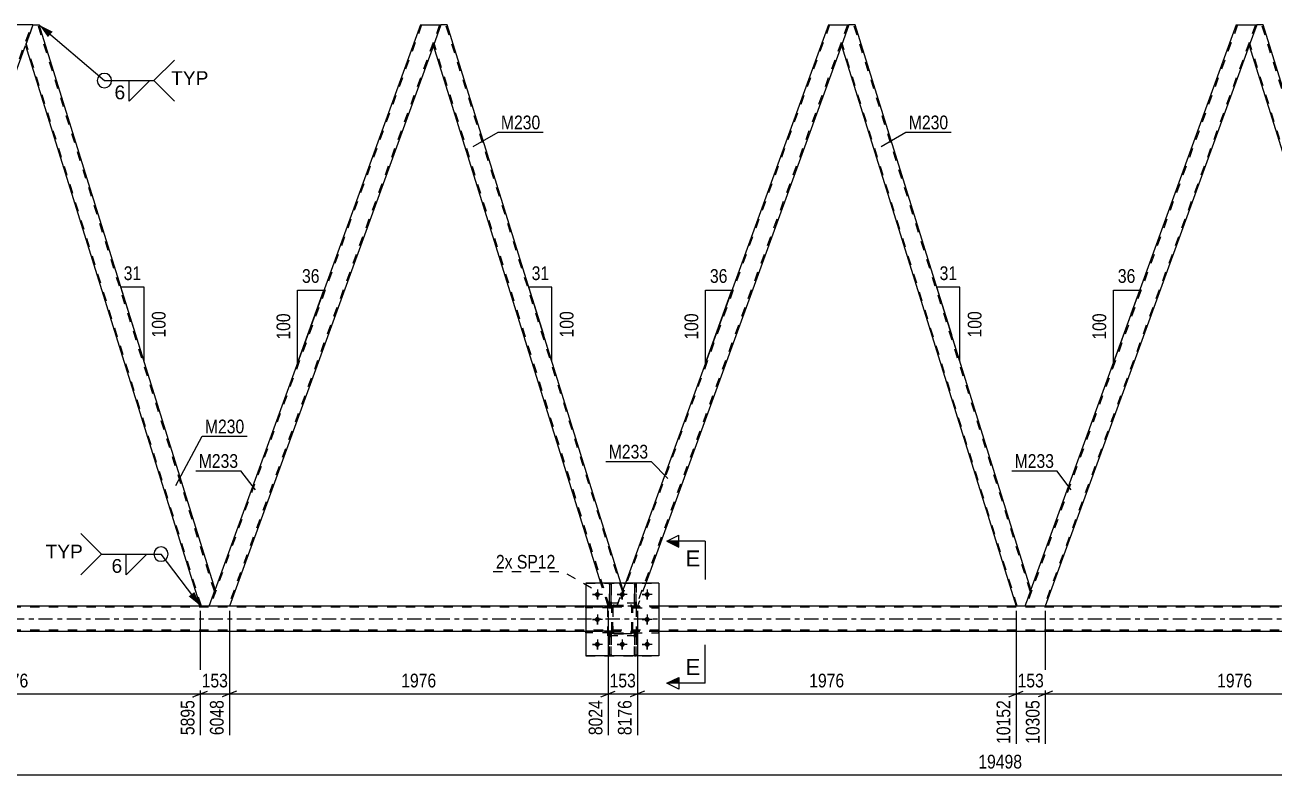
# Model space of a CAD drawing. Header units: millimetres. Extents: x 0 to 841, y 0 to 594.
# Drawn here: x 213.4 to 474.1, y 281.4 to 437.8 of the extents above; entities that cross this region are included whole.
import ezdxf

# ---------------------------------------------------------------- set-up
doc = ezdxf.new("R2010")
doc.units = ezdxf.units.MM
doc.linetypes.add('DXK_LINE_DOT2', pattern=[3.9198, 1.9599, -1.9599])
doc.linetypes.add('DXK_LINE_DOT3', pattern=[5.9187, 2.979, -0.9799, 0.9799, -0.9799])
doc.styles.add('Arial', font='ARIAL.TTF', dxfattribs={"height": 0.2})
doc.styles.add('Arial Narrow', font='ARIALN.TTF', dxfattribs={"height": 0.2})

# ---------------------------------------------------------------- blocks, each defined once
blk = doc.blocks.new('Part-247343161-27411 - 2635')
at = {"color": 7, "linetype": 'DXK_LINE_DOT2'}
for p, q in [((335.87, 311.37), (330.47, 311.37)), ((330.47, 311.37), (330.47, 311.05)), ((335.87, 311.05), (330.47, 311.05)), ((335.27, 311.05), (335.27, 311.37)), ((335.87, 311.37), (335.87, 311.05)), ((335.87, 311.05), (335.87, 311.37))]:
    blk.add_line(p, q, dxfattribs=at)
blk = doc.blocks.new('Part-247343161-27355 - 2635')
at = {"color": 7, "linetype": 'DXK_LINE_DOT2'}
for p, q in [((166.95, 316.59), (211.07, 437.81)), ((170.69, 316.59), (214.81, 437.81)), ((215.07, 437.81), (213.52, 433.56)), ((166.69, 316.59), (168.45, 321.41)), ((170.95, 316.59), (172.7, 321.41)), ((170.95, 316.59), (166.69, 316.59))]:
    blk.add_line(p, q, dxfattribs=at)
at = {"color": 2, "linetype": 'Continuous'}
for p, q in [((210.81, 437.81), (168.45, 321.41)), ((215.07, 437.81), (210.81, 437.81)), ((172.7, 321.41), (213.52, 433.56))]:
    blk.add_line(p, q, dxfattribs=at)
blk = doc.blocks.new('Part-247343161-27356 - 2635')
at = {"color": 7, "linetype": 'DXK_LINE_DOT2'}
for p, q in [((296.2, 437.81), (252.08, 316.59)), ((299.95, 437.81), (255.83, 316.59)), ((300.2, 437.81), (298.66, 433.56)), ((253.09, 320.06), (251.83, 316.59)), ((256.08, 316.59), (251.83, 316.59))]:
    blk.add_line(p, q, dxfattribs=at)
at = {"color": 2, "linetype": 'Continuous'}
for p, q in [((295.95, 437.81), (253.09, 320.06)), ((295.95, 437.81), (300.2, 437.81)), ((298.66, 433.56), (256.08, 316.59))]:
    blk.add_line(p, q, dxfattribs=at)
blk = doc.blocks.new('Part-247343161-27357 - 2635')
at = {"color": 7, "linetype": 'DXK_LINE_DOT2'}
for p, q in [((381.34, 437.81), (337.22, 316.59)), ((385.08, 437.81), (340.96, 316.59)), ((385.34, 437.81), (383.79, 433.56)), ((338.72, 321.41), (336.96, 316.59)), ((342.97, 321.41), (341.22, 316.59)), ((341.22, 316.59), (336.96, 316.59))]:
    blk.add_line(p, q, dxfattribs=at)
at = {"color": 2, "linetype": 'Continuous'}
for p, q in [((381.08, 437.81), (338.72, 321.41)), ((381.08, 437.81), (385.34, 437.81)), ((383.79, 433.56), (342.97, 321.41))]:
    blk.add_line(p, q, dxfattribs=at)
blk = doc.blocks.new('Part-247343161-27358 - 2635')
at = {"color": 7, "linetype": 'DXK_LINE_DOT2'}
for p, q in [((466.47, 437.81), (422.35, 316.59)), ((470.22, 437.81), (426.1, 316.59)), ((470.47, 437.81), (468.92, 433.56)), ((423.36, 320.06), (422.09, 316.59)), ((426.35, 316.59), (422.09, 316.59))]:
    blk.add_line(p, q, dxfattribs=at)
at = {"color": 2, "linetype": 'Continuous'}
for p, q in [((466.21, 437.81), (423.36, 320.06)), ((466.21, 437.81), (470.47, 437.81)), ((468.92, 433.56), (426.35, 316.59))]:
    blk.add_line(p, q, dxfattribs=at)
blk = doc.blocks.new('Part-247343161-27408 - 2635')
at = {"color": 7, "linetype": 'DXK_LINE_DOT2'}
for p, q in [((340.94, 311.05), (340.62, 311.05)), ((340.62, 310.45), (340.62, 311.05)), ((340.62, 306.21), (340.62, 311.05)), ((340.94, 310.45), (340.62, 310.45)), ((340.62, 306.21), (340.62, 310.45)), ((340.94, 311.05), (340.94, 311.05)), ((340.94, 311.05), (340.94, 310.45)), ((340.94, 306.21), (340.94, 311.05)), ((340.94, 310.45), (340.94, 306.21)), ((340.94, 306.21), (340.62, 306.21))]:
    blk.add_line(p, q, dxfattribs=at)
blk = doc.blocks.new('Part-247343161-27472 - 2635')
at = {"color": 7, "linetype": 'DXK_LINE_DOT2'}
for p, q in [((733.87, 316.35), (62.33, 316.35)), ((345.67, 316.59), (330.47, 316.59)), ((733.87, 311.55), (62.33, 311.55)), ((345.67, 311.31), (330.47, 311.31))]:
    blk.add_line(p, q, dxfattribs=at)
at = {"color": 2, "linetype": 'Continuous'}
for p, q in [((330.47, 316.59), (175.4, 316.59)), ((585.88, 316.59), (345.67, 316.59)), ((330.47, 311.31), (175.4, 311.31)), ((585.88, 311.31), (345.67, 311.31))]:
    blk.add_line(p, q, dxfattribs=at)
at = {"color": 7, "linetype": 'DXK_LINE_DOT3'}
blk.add_line((62.33, 313.95), (733.87, 313.95), dxfattribs=at)
blk = doc.blocks.new('Part-247343161-27363 - 2635')
at = {"color": 2, "linetype": 'Continuous'}
for p, q in [((215.07, 437.81), (213.52, 433.56)), ((215.07, 437.81), (216.39, 437.81)), ((253.09, 320.06), (216.39, 437.81)), ((213.52, 433.56), (249.98, 316.59)), ((251.83, 316.59), (253.09, 320.06))]:
    blk.add_line(p, q, dxfattribs=at)
at = {"color": 7, "linetype": 'DXK_LINE_DOT2'}
for p, q in [((252.95, 319.68), (216.14, 437.81)), ((250.23, 316.59), (213.66, 433.93)), ((251.83, 316.59), (249.98, 316.59))]:
    blk.add_line(p, q, dxfattribs=at)
blk = doc.blocks.new('Part-247343161-27364 - 2635')
at = {"color": 2, "linetype": 'Continuous'}
for p, q in [((300.2, 437.81), (298.66, 433.56)), ((301.52, 437.81), (300.2, 437.81)), ((337.8, 321.41), (301.52, 437.81)), ((333.61, 321.41), (298.66, 433.56))]:
    blk.add_line(p, q, dxfattribs=at)
at = {"color": 7, "linetype": 'DXK_LINE_DOT2'}
for p, q in [((338.09, 319.68), (301.27, 437.81)), ((335.37, 316.59), (298.79, 433.93)), ((335.12, 316.59), (333.61, 321.41)), ((338.22, 320.06), (337.8, 321.41)), ((336.96, 316.59), (338.22, 320.06)), ((335.12, 316.59), (336.96, 316.59))]:
    blk.add_line(p, q, dxfattribs=at)
blk = doc.blocks.new('Part-247343161-27365 - 2635')
at = {"color": 2, "linetype": 'Continuous'}
for p, q in [((385.34, 437.81), (383.79, 433.56)), ((386.66, 437.81), (385.34, 437.81)), ((423.36, 320.06), (386.66, 437.81)), ((383.79, 433.56), (420.25, 316.59)), ((423.09, 319.31), (422.09, 316.59)), ((423.36, 320.06), (423.09, 319.31))]:
    blk.add_line(p, q, dxfattribs=at)
at = {"color": 7, "linetype": 'DXK_LINE_DOT2'}
for p, q in [((423.22, 319.68), (386.4, 437.81)), ((420.5, 316.59), (383.93, 433.93)), ((423.34, 320), (423.09, 319.31)), ((422.09, 316.59), (420.25, 316.59))]:
    blk.add_line(p, q, dxfattribs=at)
blk = doc.blocks.new('Part-247343161-27366 - 2635')
at = {"color": 2, "linetype": 'Continuous'}
for p, q in [((470.47, 437.81), (468.92, 433.56)), ((471.79, 437.81), (470.47, 437.81)), ((508.49, 320.06), (471.79, 437.81)), ((468.92, 433.56), (505.38, 316.59)), ((508.22, 319.31), (507.23, 316.59)), ((508.49, 320.06), (508.22, 319.31))]:
    blk.add_line(p, q, dxfattribs=at)
at = {"color": 7, "linetype": 'DXK_LINE_DOT2'}
for p, q in [((508.36, 319.68), (471.54, 437.81)), ((505.63, 316.59), (469.06, 433.93)), ((508.47, 320), (508.22, 319.31)), ((507.23, 316.59), (505.38, 316.59))]:
    blk.add_line(p, q, dxfattribs=at)
blk = doc.blocks.new('Part-247343161-27416 - 2635')
at = {"color": 7, "linetype": 'DXK_LINE_DOT2'}
for p, q in [((330.47, 321.41), (345.67, 321.41)), ((330.47, 321.41), (330.47, 306.21)), ((345.67, 321.41), (345.67, 306.21)), ((330.47, 306.21), (345.67, 306.21))]:
    blk.add_line(p, q, dxfattribs=at)
blk = doc.blocks.new('Part-247343161-27399 - 2635')
at = {"color": 7, "linetype": 'DXK_LINE_DOT2'}
for p, q in [((335.42, 311.05), (335.42, 311.05)), ((335.42, 311.05), (335.42, 310.45)), ((335.42, 306.21), (335.42, 311.05)), ((335.74, 311.05), (335.42, 311.05)), ((335.42, 310.45), (335.42, 306.21)), ((335.42, 310.45), (335.74, 310.45)), ((335.74, 310.45), (335.74, 311.05)), ((335.74, 306.21), (335.74, 311.05)), ((335.74, 306.21), (335.74, 310.45)), ((335.42, 306.21), (335.74, 306.21))]:
    blk.add_line(p, q, dxfattribs=at)
blk = doc.blocks.new('Part-247343161-27397 - 2635')
at = {"color": 7, "linetype": 'DXK_LINE_DOT2'}
for p, q in [((341.07, 317.21), (335.07, 317.21)), ((335.07, 310.41), (335.07, 317.21)), ((341.07, 310.41), (341.07, 317.21)), ((341.07, 310.41), (335.07, 310.41))]:
    blk.add_line(p, q, dxfattribs=at)
blk = doc.blocks.new('Part-247343161-27395 - 2635')
at = {"color": 7, "linetype": 'DXK_LINE_DOT2'}
for p, q in [((335.87, 316.33), (335.9, 316.51)), ((335.9, 316.51), (335.87, 316.33)), ((335.87, 311.29), (335.87, 316.33)), ((335.87, 316.33), (335.87, 316.33)), ((335.87, 311.29), (335.87, 316.33)), ((336.11, 316.33), (336.13, 316.42)), ((336.13, 316.42), (336.11, 316.33)), ((336.11, 311.29), (336.11, 316.33)), ((336.11, 316.33), (336.11, 316.33)), ((336.11, 316.33), (336.11, 311.29)), ((336.13, 316.42), (336.18, 316.5)), ((336.18, 316.5), (336.13, 316.42)), ((336.16, 316.77), (336.35, 316.81)), ((336.35, 316.81), (336.16, 316.77)), ((336.18, 316.5), (336.26, 316.55)), ((336.26, 316.55), (336.18, 316.5)), ((336.26, 316.55), (336.35, 316.57)), ((336.35, 316.57), (336.26, 316.55)), ((336.35, 316.81), (339.79, 316.81)), ((336.35, 316.81), (336.35, 316.81)), ((336.35, 316.81), (339.79, 316.81)), ((336.35, 316.57), (339.79, 316.57)), ((336.35, 316.57), (336.35, 316.57)), ((336.35, 316.57), (339.79, 316.57)), ((339.79, 316.81), (339.79, 316.81)), ((339.79, 316.81), (339.97, 316.77)), ((339.97, 316.77), (339.79, 316.81)), ((339.79, 316.57), (339.79, 316.57)), ((339.79, 316.57), (339.88, 316.55)), ((339.88, 316.55), (339.96, 316.5)), ((339.96, 316.5), (340.01, 316.42)), ((340.01, 316.42), (339.96, 316.5)), ((340.01, 316.42), (340.03, 316.33)), ((340.03, 316.33), (340.01, 316.42)), ((340.03, 311.29), (340.03, 316.33)), ((340.03, 316.33), (340.03, 316.33)), ((340.03, 311.29), (340.03, 316.33)), ((340.23, 316.51), (340.27, 316.33)), ((340.27, 316.33), (340.23, 316.51)), ((340.27, 311.29), (340.27, 316.33)), ((340.27, 316.33), (340.27, 316.33)), ((340.27, 311.29), (340.27, 316.33)), ((335.87, 311.29), (335.87, 311.29)), ((335.9, 311.11), (335.87, 311.29)), ((335.87, 311.29), (335.9, 311.11)), ((336.11, 311.29), (336.11, 311.29)), ((336.13, 311.2), (336.11, 311.29)), ((336.11, 311.29), (336.13, 311.2)), ((336.18, 311.12), (336.13, 311.2)), ((336.13, 311.2), (336.18, 311.12)), ((336.35, 310.81), (336.16, 310.85)), ((336.16, 310.85), (336.35, 310.81)), ((336.26, 311.07), (336.18, 311.12)), ((336.35, 311.05), (336.26, 311.07)), ((336.35, 311.05), (339.79, 311.05)), ((336.35, 311.05), (336.35, 311.05)), ((336.35, 311.05), (339.79, 311.05)), ((336.35, 310.81), (339.79, 310.81)), ((336.35, 310.81), (336.35, 310.81)), ((339.79, 310.81), (336.35, 310.81)), ((339.88, 311.07), (339.79, 311.05)), ((339.79, 311.05), (339.88, 311.07)), ((339.79, 311.05), (339.79, 311.05)), ((339.97, 310.85), (339.79, 310.81)), ((339.79, 310.81), (339.97, 310.85)), ((339.79, 310.81), (339.79, 310.81)), ((339.96, 311.12), (339.88, 311.07)), ((339.88, 311.07), (339.96, 311.12)), ((340.01, 311.2), (339.96, 311.12)), ((339.96, 311.12), (340.01, 311.2)), ((340.03, 311.29), (340.01, 311.2)), ((340.01, 311.2), (340.03, 311.29)), ((340.03, 311.29), (340.03, 311.29)), ((340.27, 311.29), (340.23, 311.11)), ((340.23, 311.11), (340.27, 311.29)), ((340.27, 311.29), (340.27, 311.29))]:
    blk.add_line(p, q, dxfattribs=at)
at = {"color": 7, "linetype": 'DXK_LINE_DOT3'}
blk.add_line((338.07, 313.81), (338.07, 313.81), dxfattribs=at)
at = {"color": 7, "linetype": 'DXK_LINE_DOT2'}
for centre, start, end in [((336.35, 316.33), 112.5, 157.5), ((336.35, 316.33), 112.5, 157.5), ((339.79, 316.33), 22.5, 67.5), ((339.79, 316.33), 22.5, 67.5), ((336.35, 311.29), 202.5, 247.5), ((336.35, 311.29), 202.5, 247.5), ((339.79, 311.29), 292.5, 337.5), ((339.79, 311.29), 292.5, 337.5)]:
    blk.add_arc(centre, 0.48, start, end, dxfattribs=at)
blk = doc.blocks.new('Part-247343161-27396 - 2635')
at = {"color": 7, "linetype": 'DXK_LINE_DOT2'}
for p, q in [((341.07, 317.21), (335.07, 317.21)), ((335.07, 310.41), (335.07, 317.21)), ((341.07, 310.41), (341.07, 317.21)), ((341.07, 310.41), (335.07, 310.41))]:
    blk.add_line(p, q, dxfattribs=at)
blk = doc.blocks.new('Part-247343161-27398 - 2635')
at = {"color": 7, "linetype": 'DXK_LINE_DOT2'}
for p, q in [((335.87, 316.33), (335.9, 316.51)), ((335.9, 316.51), (335.87, 316.33)), ((335.87, 311.29), (335.87, 316.33)), ((335.87, 316.33), (335.87, 316.33)), ((335.87, 311.29), (335.87, 316.33)), ((336.11, 316.33), (336.13, 316.42)), ((336.13, 316.42), (336.11, 316.33)), ((336.11, 311.29), (336.11, 316.33)), ((336.11, 316.33), (336.11, 316.33)), ((336.11, 316.33), (336.11, 311.29)), ((336.13, 316.42), (336.18, 316.5)), ((336.18, 316.5), (336.13, 316.42)), ((336.16, 316.77), (336.35, 316.81)), ((336.35, 316.81), (336.16, 316.77)), ((336.18, 316.5), (336.26, 316.55)), ((336.26, 316.55), (336.18, 316.5)), ((336.26, 316.55), (336.35, 316.57)), ((336.35, 316.57), (336.26, 316.55)), ((336.35, 316.81), (339.79, 316.81)), ((336.35, 316.81), (336.35, 316.81)), ((336.35, 316.81), (339.79, 316.81)), ((336.35, 316.57), (339.79, 316.57)), ((336.35, 316.57), (336.35, 316.57)), ((336.35, 316.57), (339.79, 316.57)), ((339.79, 316.81), (339.79, 316.81)), ((339.79, 316.81), (339.97, 316.77)), ((339.97, 316.77), (339.79, 316.81)), ((339.79, 316.57), (339.79, 316.57)), ((339.79, 316.57), (339.88, 316.55)), ((339.88, 316.55), (339.96, 316.5)), ((339.96, 316.5), (340.01, 316.42)), ((340.01, 316.42), (339.96, 316.5)), ((340.01, 316.42), (340.03, 316.33)), ((340.03, 316.33), (340.01, 316.42)), ((340.03, 311.29), (340.03, 316.33)), ((340.03, 316.33), (340.03, 316.33)), ((340.03, 311.29), (340.03, 316.33)), ((340.23, 316.51), (340.27, 316.33)), ((340.27, 316.33), (340.23, 316.51)), ((340.27, 311.29), (340.27, 316.33)), ((340.27, 316.33), (340.27, 316.33)), ((340.27, 311.29), (340.27, 316.33)), ((335.87, 311.29), (335.87, 311.29)), ((335.9, 311.11), (335.87, 311.29)), ((335.87, 311.29), (335.9, 311.11)), ((336.11, 311.29), (336.11, 311.29)), ((336.13, 311.2), (336.11, 311.29)), ((336.11, 311.29), (336.13, 311.2)), ((336.18, 311.12), (336.13, 311.2)), ((336.13, 311.2), (336.18, 311.12)), ((336.35, 310.81), (336.16, 310.85)), ((336.16, 310.85), (336.35, 310.81)), ((336.26, 311.07), (336.18, 311.12)), ((336.35, 311.05), (336.26, 311.07)), ((336.35, 311.05), (339.79, 311.05)), ((336.35, 311.05), (336.35, 311.05)), ((336.35, 311.05), (339.79, 311.05)), ((336.35, 310.81), (339.79, 310.81)), ((336.35, 310.81), (336.35, 310.81)), ((339.79, 310.81), (336.35, 310.81)), ((339.88, 311.07), (339.79, 311.05)), ((339.79, 311.05), (339.88, 311.07)), ((339.79, 311.05), (339.79, 311.05)), ((339.97, 310.85), (339.79, 310.81)), ((339.79, 310.81), (339.97, 310.85)), ((339.79, 310.81), (339.79, 310.81)), ((339.96, 311.12), (339.88, 311.07)), ((339.88, 311.07), (339.96, 311.12)), ((340.01, 311.2), (339.96, 311.12)), ((339.96, 311.12), (340.01, 311.2)), ((340.03, 311.29), (340.01, 311.2)), ((340.01, 311.2), (340.03, 311.29)), ((340.03, 311.29), (340.03, 311.29)), ((340.27, 311.29), (340.23, 311.11)), ((340.23, 311.11), (340.27, 311.29)), ((340.27, 311.29), (340.27, 311.29))]:
    blk.add_line(p, q, dxfattribs=at)
at = {"color": 7, "linetype": 'DXK_LINE_DOT3'}
blk.add_line((338.07, 313.81), (338.07, 313.81), dxfattribs=at)
at = {"color": 7, "linetype": 'DXK_LINE_DOT2'}
for centre, start, end in [((336.35, 316.33), 112.5, 157.5), ((336.35, 316.33), 112.5, 157.5), ((339.79, 316.33), 22.5, 67.5), ((339.79, 316.33), 22.5, 67.5), ((336.35, 311.29), 202.5, 247.5), ((336.35, 311.29), 202.5, 247.5), ((339.79, 311.29), 292.5, 337.5), ((339.79, 311.29), 292.5, 337.5)]:
    blk.add_arc(centre, 0.48, start, end, dxfattribs=at)
blk = doc.blocks.new('Part-247343161-27400 - 2635')
at = {"color": 7, "linetype": 'DXK_LINE_DOT2'}
for p, q in [((340.62, 311.05), (340.62, 311.05)), ((340.62, 311.05), (340.62, 310.45)), ((340.62, 306.21), (340.62, 311.05)), ((340.94, 311.05), (340.62, 311.05)), ((340.62, 310.45), (340.62, 306.21)), ((340.62, 310.45), (340.94, 310.45)), ((340.94, 310.45), (340.94, 311.05)), ((340.94, 306.21), (340.94, 311.05)), ((340.94, 306.21), (340.94, 310.45)), ((340.62, 306.21), (340.94, 306.21))]:
    blk.add_line(p, q, dxfattribs=at)
blk = doc.blocks.new('Part-247343161-27401 - 2635')
at = {"color": 7, "linetype": 'DXK_LINE_DOT2'}
for p, q in [((335.74, 321.41), (335.42, 321.41)), ((335.42, 321.41), (335.42, 317.17)), ((335.42, 321.41), (335.42, 316.57)), ((335.74, 317.17), (335.74, 321.41)), ((335.74, 321.41), (335.74, 316.57)), ((335.74, 317.17), (335.42, 317.17)), ((335.42, 317.17), (335.42, 316.57)), ((335.74, 316.57), (335.42, 316.57)), ((335.74, 316.57), (335.74, 317.17)), ((335.74, 316.57), (335.74, 316.57))]:
    blk.add_line(p, q, dxfattribs=at)
blk = doc.blocks.new('Part-247343161-27402 - 2635')
at = {"color": 7, "linetype": 'DXK_LINE_DOT2'}
for p, q in [((340.94, 321.41), (340.62, 321.41)), ((340.62, 321.41), (340.62, 317.17)), ((340.62, 321.41), (340.62, 316.57)), ((340.94, 317.17), (340.94, 321.41)), ((340.94, 321.41), (340.94, 316.57)), ((340.94, 317.17), (340.62, 317.17)), ((340.62, 317.17), (340.62, 316.57)), ((340.94, 316.57), (340.62, 316.57)), ((340.94, 316.57), (340.94, 317.17)), ((340.94, 316.57), (340.94, 316.57))]:
    blk.add_line(p, q, dxfattribs=at)
blk = doc.blocks.new('Part-247343161-27403 - 2635')
at = {"color": 7, "linetype": 'DXK_LINE_DOT2'}
for p, q in [((330.47, 311.05), (330.47, 311.37)), ((330.47, 311.37), (335.87, 311.37)), ((335.87, 311.05), (330.47, 311.05)), ((335.27, 311.05), (335.27, 311.37)), ((335.27, 311.37), (335.87, 311.37)), ((335.27, 311.05), (335.87, 311.05)), ((335.87, 311.05), (335.87, 311.37)), ((335.87, 311.37), (335.87, 311.05))]:
    blk.add_line(p, q, dxfattribs=at)
blk = doc.blocks.new('Part-247343161-27404 - 2635')
at = {"color": 7, "linetype": 'DXK_LINE_DOT2'}
for p, q in [((330.47, 316.25), (330.47, 316.57)), ((330.47, 316.57), (335.74, 316.57)), ((335.87, 316.25), (330.47, 316.25)), ((335.27, 316.25), (335.27, 316.57)), ((335.27, 316.57), (335.87, 316.57)), ((335.27, 316.25), (335.87, 316.25)), ((335.87, 316.25), (335.87, 316.57)), ((335.87, 316.57), (335.87, 316.25))]:
    blk.add_line(p, q, dxfattribs=at)
blk = doc.blocks.new('Part-247343161-27405 - 2635')
at = {"color": 7, "linetype": 'DXK_LINE_DOT2'}
for p, q in [((345.67, 311.37), (340.27, 311.37)), ((340.27, 311.37), (340.27, 311.05)), ((340.27, 311.05), (340.27, 311.37)), ((340.27, 311.05), (345.67, 311.05)), ((340.87, 311.05), (340.87, 311.37)), ((345.67, 311.37), (345.67, 311.05))]:
    blk.add_line(p, q, dxfattribs=at)
blk = doc.blocks.new('Part-247343161-27406 - 2635')
at = {"color": 7, "linetype": 'DXK_LINE_DOT2'}
for p, q in [((340.94, 316.57), (340.27, 316.57)), ((340.27, 316.57), (340.27, 316.25)), ((340.27, 316.25), (340.27, 316.57)), ((340.27, 316.25), (345.67, 316.25)), ((345.67, 316.57), (340.87, 316.57)), ((340.87, 316.57), (340.87, 316.25)), ((345.67, 316.57), (345.67, 316.25))]:
    blk.add_line(p, q, dxfattribs=at)
blk = doc.blocks.new('Part-247343161-27407 - 2635')
at = {"color": 7, "linetype": 'DXK_LINE_DOT2'}
for p, q in [((335.74, 311.05), (335.42, 311.05)), ((335.42, 310.45), (335.42, 311.05)), ((335.42, 306.21), (335.42, 311.05)), ((335.74, 310.45), (335.42, 310.45)), ((335.42, 306.21), (335.42, 310.45)), ((335.74, 311.05), (335.74, 311.05)), ((335.74, 311.05), (335.74, 310.45)), ((335.74, 306.21), (335.74, 311.05)), ((335.74, 310.45), (335.74, 306.21)), ((335.74, 306.21), (335.42, 306.21))]:
    blk.add_line(p, q, dxfattribs=at)
blk = doc.blocks.new('Part-247343161-27409 - 2635')
at = {"color": 2, "linetype": 'Continuous'}
blk.add_line((335.42, 321.41), (335.74, 321.41), dxfattribs=at)
at = {"color": 7, "linetype": 'DXK_LINE_DOT2'}
for p, q in [((335.42, 317.17), (335.42, 321.41)), ((335.42, 321.22), (335.42, 316.57)), ((335.74, 321.41), (335.74, 317.17)), ((335.74, 320.84), (335.74, 316.57)), ((335.42, 316.57), (335.42, 317.17)), ((335.42, 317.17), (335.74, 317.17)), ((335.42, 316.57), (335.42, 316.57)), ((335.42, 316.57), (335.74, 316.57)), ((335.74, 317.17), (335.74, 316.57))]:
    blk.add_line(p, q, dxfattribs=at)
blk = doc.blocks.new('Part-247343161-27410 - 2635')
at = {"color": 2, "linetype": 'Continuous'}
blk.add_line((340.62, 321.41), (340.94, 321.41), dxfattribs=at)
at = {"color": 7, "linetype": 'DXK_LINE_DOT2'}
for p, q in [((340.62, 317.17), (340.62, 321.41)), ((340.62, 321.11), (340.62, 316.57)), ((340.94, 321.41), (340.94, 317.17)), ((340.94, 316.57), (340.94, 321.41)), ((340.62, 316.57), (340.62, 317.17)), ((340.62, 317.17), (340.94, 317.17)), ((340.62, 316.57), (340.62, 316.57)), ((340.62, 316.57), (340.94, 316.57)), ((340.94, 317.17), (340.94, 316.57))]:
    blk.add_line(p, q, dxfattribs=at)
blk = doc.blocks.new('Part-247343161-27412 - 2635')
at = {"color": 7, "linetype": 'DXK_LINE_DOT2'}
for p, q in [((335.87, 316.57), (330.47, 316.57)), ((330.47, 316.57), (330.47, 316.25)), ((335.87, 316.25), (330.47, 316.25)), ((335.27, 316.25), (335.27, 316.57)), ((335.87, 316.57), (335.87, 316.25)), ((335.87, 316.25), (335.87, 316.57))]:
    blk.add_line(p, q, dxfattribs=at)
blk = doc.blocks.new('Part-247343161-27413 - 2635')
at = {"color": 7, "linetype": 'DXK_LINE_DOT2'}
for p, q in [((340.27, 311.05), (340.27, 311.37)), ((340.87, 311.37), (340.27, 311.37)), ((340.27, 311.37), (340.27, 311.05)), ((345.67, 311.37), (340.27, 311.37)), ((340.87, 311.05), (340.27, 311.05)), ((340.27, 311.05), (345.67, 311.05)), ((340.87, 311.05), (340.87, 311.37)), ((345.67, 311.05), (345.67, 311.37))]:
    blk.add_line(p, q, dxfattribs=at)
blk = doc.blocks.new('Part-247343161-27414 - 2635')
at = {"color": 7, "linetype": 'DXK_LINE_DOT2'}
for p, q in [((340.27, 316.25), (340.27, 316.57)), ((345.67, 316.57), (340.27, 316.57)), ((340.27, 316.57), (340.27, 316.25)), ((340.87, 316.25), (340.27, 316.25)), ((340.27, 316.25), (345.67, 316.25)), ((340.87, 316.25), (340.87, 316.57)), ((345.67, 316.57), (345.67, 316.25))]:
    blk.add_line(p, q, dxfattribs=at)
blk = doc.blocks.new('Part-247343161-27415 - 2635')
at = {"color": 2, "linetype": 'Continuous'}
for p, q in [((345.67, 321.41), (330.47, 321.41)), ((330.47, 321.41), (330.47, 306.21)), ((345.67, 321.41), (345.67, 306.21)), ((345.67, 306.21), (330.47, 306.21))]:
    blk.add_line(p, q, dxfattribs=at)
blk = doc.blocks.new('Bolt-247343161-27481 - 2635')
at = {"linetype": 'Continuous'}
for points in [[(333.39, 319.01, -1), (332.35, 319.01, -1)], [(338.59, 319.01, -1), (337.55, 319.01, -1)], [(343.79, 319.01, -1), (342.75, 319.01, -1)], [(333.39, 313.81, -1), (332.35, 313.81, -1)], [(343.79, 313.81, -1), (342.75, 313.81, -1)], [(333.39, 308.61, -1), (332.35, 308.61, -1)], [(338.59, 308.61, -1), (337.55, 308.61, -1)], [(343.79, 308.61, -1), (342.75, 308.61, -1)]]:
    blk.add_hatch(color=1, dxfattribs=at).paths.add_polyline_path(points)
at = {"color": 1, "linetype": 'Continuous'}
for p, q in [((333.91, 319.01), (331.83, 319.01)), ((332.87, 320.05), (332.87, 317.97)), ((339.11, 319.01), (337.03, 319.01)), ((338.07, 320.05), (338.07, 317.97)), ((344.31, 319.01), (342.23, 319.01)), ((343.27, 320.05), (343.27, 317.97)), ((333.91, 313.81), (331.83, 313.81)), ((332.87, 314.85), (332.87, 312.77)), ((344.31, 313.81), (342.23, 313.81)), ((343.27, 314.85), (343.27, 312.77)), ((333.91, 308.61), (331.83, 308.61)), ((332.87, 309.65), (332.87, 307.57)), ((339.11, 308.61), (337.03, 308.61)), ((338.07, 309.65), (338.07, 307.57)), ((344.31, 308.61), (342.23, 308.61)), ((343.27, 309.65), (343.27, 307.57))]:
    blk.add_line(p, q, dxfattribs=at)
blk = doc.blocks.new('Bolt-247343161-27482 - 2635')
at = {"color": 1, "linetype": 'Continuous'}
for p, q in [((331.83, 319.01), (332.52, 319.01)), ((332.87, 320.05), (332.87, 319.36)), ((332.87, 317.97), (332.87, 318.66)), ((333.91, 319.01), (333.22, 319.01)), ((337.03, 319.01), (337.72, 319.01)), ((338.07, 320.05), (338.07, 319.36)), ((338.07, 317.97), (338.07, 318.66)), ((339.11, 319.01), (338.42, 319.01)), ((342.23, 319.01), (342.92, 319.01)), ((343.27, 320.05), (343.27, 319.36)), ((343.27, 317.97), (343.27, 318.66)), ((344.31, 319.01), (343.62, 319.01)), ((331.83, 313.81), (332.52, 313.81)), ((332.87, 314.85), (332.87, 314.16)), ((332.87, 312.77), (332.87, 313.46)), ((333.91, 313.81), (333.22, 313.81)), ((342.23, 313.81), (342.92, 313.81)), ((343.27, 314.85), (343.27, 314.16)), ((343.27, 312.77), (343.27, 313.46)), ((344.31, 313.81), (343.62, 313.81)), ((331.83, 308.61), (332.52, 308.61)), ((332.87, 309.65), (332.87, 308.96)), ((332.87, 307.57), (332.87, 308.26)), ((333.91, 308.61), (333.22, 308.61)), ((337.03, 308.61), (337.72, 308.61)), ((338.07, 309.65), (338.07, 308.96)), ((338.07, 307.57), (338.07, 308.26)), ((339.11, 308.61), (338.42, 308.61)), ((342.23, 308.61), (342.92, 308.61)), ((343.27, 309.65), (343.27, 308.96)), ((343.27, 307.57), (343.27, 308.26)), ((344.31, 308.61), (343.62, 308.61))]:
    blk.add_line(p, q, dxfattribs=at)
blk = doc.blocks.new('AngleDimension-247343161-46814 - 2635')
at = {"color": 7, "linetype": 'Continuous'}
for p, q in [((406.81, 373.15), (403.71, 383.1)), ((408.53, 383.1), (403.71, 383.1)), ((408.53, 367.63), (403.71, 383.1)), ((408.53, 367.63), (408.53, 383.1))]:
    blk.add_line(p, q, dxfattribs=at)
at = {"color": 0}
for points in [[(408.55, 384), (408.55, 388.2), (403.69, 388.2), (403.69, 384)], [(413.63, 378.71), (409.43, 378.71), (409.43, 372.02), (413.63, 372.02)]]:
    blk.add_wipeout(points, dxfattribs=at)
at = {"color": 3, "style": 'Arial Narrow'}
blk.add_text('31', height=2.863, dxfattribs=at).set_placement((404.29, 384.6))
blk.add_text('100', height=2.863, rotation=90.0002, dxfattribs=at).set_placement((413.03, 372.62))
blk = doc.blocks.new('StraightDimension-247343161-45283 - 2635')
at = {"color": 7, "linetype": 'Continuous'}
for p, q in [((170.95, 315.59), (170.95, 289.68)), ((249.98, 315.59), (249.98, 289.68)), ((172.45, 298.89), (169.45, 297.69)), ((170.95, 298.29), (249.98, 298.29)), ((248.48, 297.69), (251.48, 298.89))]:
    blk.add_line(p, q, dxfattribs=at)
at = {"color": 0}
blk.add_wipeout([(214.72, 299.04), (214.72, 303.24), (206.21, 303.24), (206.21, 299.04)], dxfattribs=at)
at = {"color": 0, "linetype": 'Continuous'}
blk.add_wipeout([(249.38, 297.59), (245.18, 297.59), (245.18, 289.08), (249.38, 289.08)], dxfattribs=at)
at = {"color": 3, "style": 'Arial Narrow'}
blk.add_text('1976', height=2.863, dxfattribs=at).set_placement((206.81, 299.64))
at = {"color": 3, "linetype": 'Continuous', "style": 'Arial Narrow'}
blk.add_text('5895', height=2.863, rotation=90.0002, dxfattribs=at).set_placement((248.78, 289.68))
blk = doc.blocks.new('AngleDimension-247343161-46788 - 2635')
at = {"color": 7, "linetype": 'Continuous'}
for p, q in [((270.28, 382.52), (275.82, 382.52)), ((270.28, 367.3), (275.82, 382.52)), ((270.28, 367.3), (270.28, 382.52)), ((274.03, 377.59), (275.82, 382.52))]:
    blk.add_line(p, q, dxfattribs=at)
at = {"color": 0}
for points in [[(275.48, 383.42), (275.48, 387.62), (270.63, 387.62), (270.63, 383.42)], [(269.38, 378.25), (265.18, 378.25), (265.18, 371.57), (269.38, 371.57)]]:
    blk.add_wipeout(points, dxfattribs=at)
at = {"color": 3, "style": 'Arial Narrow'}
blk.add_text('36', height=2.863, dxfattribs=at).set_placement((271.23, 384.02))
blk.add_text('100', height=2.863, rotation=90.0002, dxfattribs=at).set_placement((268.78, 372.17))
blk = doc.blocks.new('StraightDimension-247343161-45277 - 2635')
at = {"color": 7, "linetype": 'Continuous'}
for p, q in [((426.35, 315.59), (426.35, 287.85)), ((505.38, 315.59), (505.38, 287.85)), ((427.85, 298.89), (424.85, 297.69)), ((426.35, 298.29), (505.38, 298.29)), ((503.88, 297.69), (506.88, 298.89))]:
    blk.add_line(p, q, dxfattribs=at)
at = {"color": 0}
blk.add_wipeout([(470.12, 299.04), (470.12, 303.24), (461.61, 303.24), (461.61, 299.04)], dxfattribs=at)
at = {"color": 0, "linetype": 'Continuous'}
blk.add_wipeout([(504.78, 297.59), (500.58, 297.59), (500.58, 287.25), (504.78, 287.25)], dxfattribs=at)
at = {"color": 3, "style": 'Arial Narrow'}
blk.add_text('1976', height=2.863, dxfattribs=at).set_placement((462.21, 299.64))
at = {"color": 3, "linetype": 'Continuous', "style": 'Arial Narrow'}
blk.add_text('12280', height=2.863, rotation=90.0002, dxfattribs=at).set_placement((504.18, 287.85))
blk = doc.blocks.new('StraightDimension-247343161-45280 - 2635')
at = {"color": 7, "linetype": 'Continuous'}
for p, q in [((335.12, 315.59), (335.12, 289.68)), ((341.22, 315.59), (341.22, 289.68)), ((333.62, 297.69), (336.62, 298.89)), ((335.12, 298.29), (341.22, 298.29)), ((342.72, 298.89), (339.72, 297.69))]:
    blk.add_line(p, q, dxfattribs=at)
at = {"color": 0}
blk.add_wipeout([(341.51, 299.04), (341.51, 303.24), (334.82, 303.24), (334.82, 299.04)], dxfattribs=at)
at = {"color": 0, "linetype": 'Continuous'}
blk.add_wipeout([(340.62, 297.59), (336.42, 297.59), (336.42, 289.08), (340.62, 289.08)], dxfattribs=at)
at = {"color": 3, "style": 'Arial Narrow'}
blk.add_text('153', height=2.863, dxfattribs=at).set_placement((335.42, 299.64))
at = {"color": 3, "linetype": 'Continuous', "style": 'Arial Narrow'}
blk.add_text('8176', height=2.863, rotation=90.0002, dxfattribs=at).set_placement((340.02, 289.68))
blk = doc.blocks.new('StraightDimension-247343161-45282 - 2635')
at = {"color": 7, "linetype": 'Continuous'}
for p, q in [((249.98, 315.59), (249.98, 289.68)), ((256.08, 315.59), (256.08, 289.68)), ((248.48, 297.69), (251.48, 298.89)), ((249.98, 298.29), (256.08, 298.29)), ((257.58, 298.89), (254.58, 297.69))]:
    blk.add_line(p, q, dxfattribs=at)
at = {"color": 0}
blk.add_wipeout([(256.37, 299.04), (256.37, 303.24), (249.69, 303.24), (249.69, 299.04)], dxfattribs=at)
at = {"color": 0, "linetype": 'Continuous'}
blk.add_wipeout([(255.48, 297.59), (251.28, 297.59), (251.28, 289.08), (255.48, 289.08)], dxfattribs=at)
at = {"color": 3, "style": 'Arial Narrow'}
blk.add_text('153', height=2.863, dxfattribs=at).set_placement((250.29, 299.64))
at = {"color": 3, "linetype": 'Continuous', "style": 'Arial Narrow'}
blk.add_text('6048', height=2.863, rotation=90.0002, dxfattribs=at).set_placement((254.88, 289.68))
blk = doc.blocks.new('StraightDimension-247343161-46720 - 2635')
at = {"color": 7, "linetype": 'Continuous'}
blk.add_line((53.07, 281.37), (780.81, 281.37), dxfattribs=at)
at = {"color": 0}
blk.add_wipeout([(422.11, 282.12), (422.11, 286.32), (411.77, 286.32), (411.77, 282.12)], dxfattribs=at)
at = {"color": 3, "style": 'Arial Narrow'}
blk.add_text('19498', height=2.863, dxfattribs=at).set_placement((412.37, 282.72))
blk = doc.blocks.new('AngleDimension-247343161-46786 - 2635')
at = {"color": 7, "linetype": 'Continuous'}
for p, q in [((321.67, 373.15), (318.57, 383.1)), ((323.39, 383.1), (318.57, 383.1)), ((323.39, 367.63), (318.57, 383.1)), ((323.39, 367.63), (323.39, 383.1))]:
    blk.add_line(p, q, dxfattribs=at)
at = {"color": 0}
for points in [[(323.41, 384), (323.41, 388.2), (318.56, 388.2), (318.56, 384)], [(328.49, 378.71), (324.29, 378.71), (324.29, 372.02), (328.49, 372.02)]]:
    blk.add_wipeout(points, dxfattribs=at)
at = {"color": 3, "style": 'Arial Narrow'}
blk.add_text('31', height=2.863, dxfattribs=at).set_placement((319.16, 384.6))
blk.add_text('100', height=2.863, rotation=90.0002, dxfattribs=at).set_placement((327.89, 372.62))
blk = doc.blocks.new('AngleDimension-247343161-46758 - 2635')
at = {"color": 7, "linetype": 'Continuous'}
for p, q in [((236.54, 373.15), (233.44, 383.1)), ((238.26, 383.1), (233.44, 383.1)), ((238.26, 367.63), (233.44, 383.1)), ((238.26, 367.63), (238.26, 383.1))]:
    blk.add_line(p, q, dxfattribs=at)
at = {"color": 0}
for points in [[(238.28, 384), (238.28, 388.2), (233.42, 388.2), (233.42, 384)], [(243.36, 378.71), (239.16, 378.71), (239.16, 372.02), (243.36, 372.02)]]:
    blk.add_wipeout(points, dxfattribs=at)
at = {"color": 3, "style": 'Arial Narrow'}
blk.add_text('31', height=2.863, dxfattribs=at).set_placement((234.02, 384.6))
blk.add_text('100', height=2.863, rotation=90.0002, dxfattribs=at).set_placement((242.76, 372.62))
blk = doc.blocks.new('StraightDimension-247343161-45278 - 2635')
at = {"color": 7, "linetype": 'Continuous'}
for p, q in [((420.25, 315.59), (420.25, 287.85)), ((426.35, 315.59), (426.35, 287.85)), ((418.75, 297.69), (421.75, 298.89)), ((420.25, 298.29), (426.35, 298.29)), ((427.85, 298.89), (424.85, 297.69))]:
    blk.add_line(p, q, dxfattribs=at)
at = {"color": 0}
blk.add_wipeout([(426.64, 299.04), (426.64, 303.24), (419.96, 303.24), (419.96, 299.04)], dxfattribs=at)
at = {"color": 0, "linetype": 'Continuous'}
blk.add_wipeout([(425.75, 297.59), (421.55, 297.59), (421.55, 287.25), (425.75, 287.25)], dxfattribs=at)
at = {"color": 3, "style": 'Arial Narrow'}
blk.add_text('153', height=2.863, dxfattribs=at).set_placement((420.56, 299.64))
at = {"color": 3, "linetype": 'Continuous', "style": 'Arial Narrow'}
blk.add_text('10305', height=2.863, rotation=90.0002, dxfattribs=at).set_placement((425.15, 287.85))
blk = doc.blocks.new('StraightDimension-247343161-45279 - 2635')
at = {"color": 7, "linetype": 'Continuous'}
for p, q in [((341.22, 315.59), (341.22, 289.68)), ((420.25, 315.59), (420.25, 287.85)), ((342.72, 298.89), (339.72, 297.69)), ((341.22, 298.29), (420.25, 298.29)), ((418.75, 297.69), (421.75, 298.89))]:
    blk.add_line(p, q, dxfattribs=at)
at = {"color": 0}
blk.add_wipeout([(384.99, 299.04), (384.99, 303.24), (376.48, 303.24), (376.48, 299.04)], dxfattribs=at)
at = {"color": 0, "linetype": 'Continuous'}
blk.add_wipeout([(419.65, 297.59), (415.45, 297.59), (415.45, 287.25), (419.65, 287.25)], dxfattribs=at)
at = {"color": 3, "style": 'Arial Narrow'}
blk.add_text('1976', height=2.863, dxfattribs=at).set_placement((377.08, 299.64))
at = {"color": 3, "linetype": 'Continuous', "style": 'Arial Narrow'}
blk.add_text('10152', height=2.863, rotation=90.0002, dxfattribs=at).set_placement((419.05, 287.85))
blk = doc.blocks.new('StraightDimension-247343161-45281 - 2635')
at = {"color": 7, "linetype": 'Continuous'}
for p, q in [((256.08, 315.59), (256.08, 289.68)), ((335.12, 315.59), (335.12, 289.68)), ((257.58, 298.89), (254.58, 297.69)), ((256.08, 298.29), (335.12, 298.29)), ((333.62, 297.69), (336.62, 298.89))]:
    blk.add_line(p, q, dxfattribs=at)
at = {"color": 0}
blk.add_wipeout([(299.86, 299.04), (299.86, 303.24), (291.34, 303.24), (291.34, 299.04)], dxfattribs=at)
at = {"color": 0, "linetype": 'Continuous'}
blk.add_wipeout([(334.52, 297.59), (330.32, 297.59), (330.32, 289.08), (334.52, 289.08)], dxfattribs=at)
at = {"color": 3, "style": 'Arial Narrow'}
blk.add_text('1976', height=2.863, dxfattribs=at).set_placement((291.94, 299.64))
at = {"color": 3, "linetype": 'Continuous', "style": 'Arial Narrow'}
blk.add_text('8024', height=2.863, rotation=90.0002, dxfattribs=at).set_placement((333.92, 289.68))
blk = doc.blocks.new('AngleDimension-247343161-46816 - 2635')
at = {"color": 7, "linetype": 'Continuous'}
for p, q in [((355.42, 382.52), (360.96, 382.52)), ((355.42, 367.3), (360.96, 382.52)), ((355.42, 367.3), (355.42, 382.52)), ((359.16, 377.59), (360.96, 382.52))]:
    blk.add_line(p, q, dxfattribs=at)
at = {"color": 0}
for points in [[(360.62, 383.42), (360.62, 387.62), (355.76, 387.62), (355.76, 383.42)], [(354.52, 378.25), (350.32, 378.25), (350.32, 371.57), (354.52, 371.57)]]:
    blk.add_wipeout(points, dxfattribs=at)
at = {"color": 3, "style": 'Arial Narrow'}
blk.add_text('36', height=2.863, dxfattribs=at).set_placement((356.36, 384.02))
blk.add_text('100', height=2.863, rotation=90.0002, dxfattribs=at).set_placement((353.92, 372.17))
blk = doc.blocks.new('AngleDimension-247343161-46844 - 2635')
at = {"color": 7, "linetype": 'Continuous'}
for p, q in [((440.55, 382.52), (446.09, 382.52)), ((440.55, 367.3), (446.09, 382.52)), ((440.55, 367.3), (440.55, 382.52)), ((444.3, 377.59), (446.09, 382.52))]:
    blk.add_line(p, q, dxfattribs=at)
at = {"color": 0}
for points in [[(445.75, 383.42), (445.75, 387.62), (440.89, 387.62), (440.89, 383.42)], [(439.65, 378.25), (435.45, 378.25), (435.45, 371.57), (439.65, 371.57)]]:
    blk.add_wipeout(points, dxfattribs=at)
at = {"color": 3, "style": 'Arial Narrow'}
blk.add_text('36', height=2.863, dxfattribs=at).set_placement((441.49, 384.02))
blk.add_text('100', height=2.863, rotation=90.0002, dxfattribs=at).set_placement((439.05, 372.17))
blk = doc.blocks.new('WeldMark-247343161-18785 - 2635')
at = {"linetype": 'Continuous'}
blk.add_hatch(color=30, dxfattribs=at).paths.add_polyline_path([(248.77, 319.53), (250, 316.69), (247.58, 318.62)])
at = {"color": 3, "linetype": 'Continuous'}
for q in [(225.1, 331.72), (225.1, 323.15)]:
    blk.add_line((229.38, 327.44), q, dxfattribs=at)
at = {"color": 30, "linetype": 'Continuous'}
blk.add_line((250, 316.69), (241.81, 327.44), dxfattribs=at)
at = {"color": 3, "linetype": 'Continuous'}
for start, end in [(90, 270), (270, 90)]:
    blk.add_arc((241.81, 327.44), 1.5, start, end, dxfattribs=at)
at = {"color": 0}
blk.add_wipeout([(233.91, 323.34), (233.91, 326.74), (231.28, 326.74), (231.28, 323.34)], dxfattribs=at)
at = {"color": 30, "linetype": 'Continuous'}
blk.add_line((229.38, 327.44), (241.81, 327.44), dxfattribs=at)
at = {"color": 3, "linetype": 'Continuous'}
for p, q in [((234.56, 327.44), (238.85, 327.44)), ((238.85, 327.44), (234.56, 323.15)), ((234.56, 323.15), (234.56, 327.44))]:
    blk.add_line(p, q, dxfattribs=at)
at = {"color": 3, "style": 'Arial'}
blk.add_text('6', height=2.87, dxfattribs=at).set_placement((231.48, 323.54))
at = {"color": 0, "linetype": 'Continuous'}
blk.add_wipeout([(225.48, 326.54), (225.48, 329.54), (217.71, 329.54), (217.71, 326.54)], dxfattribs=at)
blk.add_wipeout([(225.48, 326.54), (225.48, 329.54), (217.71, 329.54), (217.71, 326.54)], dxfattribs=at)
at = {"color": 3, "linetype": 'Continuous', "style": 'Arial'}
blk.add_text('TYP', height=2.865, dxfattribs=at).set_placement((217.71, 326.54))
blk = doc.blocks.new('SectionMark-247343161-3941 - 2635')
at = {"linetype": 'Continuous'}
for points in [[(349.88, 330.12), (349.88, 328.87), (347.38, 330.12)], [(349.88, 301.74), (349.88, 300.49), (347.38, 300.49)]]:
    blk.add_hatch(color=6, dxfattribs=at).paths.add_polyline_path(points)
at = {"color": 6, "linetype": 'Continuous'}
for p, q in [((347.38, 330.12), (349.88, 331.37)), ((349.88, 328.87), (349.88, 331.37)), ((355.38, 330.12), (347.38, 330.12)), ((347.38, 330.12), (349.88, 328.87)), ((347.38, 300.49), (349.88, 301.74)), ((355.38, 300.49), (347.38, 300.49)), ((349.88, 299.24), (347.38, 300.49)), ((349.88, 301.74), (349.88, 299.24))]:
    blk.add_line(p, q, dxfattribs=at)
at = {"color": 0, "linetype": 'Continuous'}
for points in [[(354.38, 324.87), (354.38, 328.37), (351.27, 328.37), (351.27, 324.87)], [(354.38, 302.24), (354.38, 305.74), (351.27, 305.74), (351.27, 302.24)]]:
    blk.add_wipeout(points, dxfattribs=at)
at = {"color": 6, "linetype": 'Continuous'}
for p, q in [((355.38, 330.12), (355.38, 322.12)), ((355.38, 300.49), (355.38, 308.49))]:
    blk.add_line(p, q, dxfattribs=at)
at = {"color": 3, "linetype": 'Continuous', "style": 'Arial'}
for p in [(351.27, 324.87), (351.27, 302.24)]:
    blk.add_text('E', height=3.34, dxfattribs=at).set_placement(p)
blk = doc.blocks.new('WeldMark-247343161-18821 - 2635')
at = {"linetype": 'Continuous'}
blk.add_hatch(color=30, dxfattribs=at).paths.add_polyline_path([(218.21, 435.27), (216.42, 437.79), (219.19, 436.41)])
at = {"color": 30, "linetype": 'Continuous'}
blk.add_line((216.42, 437.79), (230, 426.21), dxfattribs=at)
at = {"color": 3, "linetype": 'Continuous'}
for q in [(244.61, 430.49), (244.61, 421.92)]:
    blk.add_line((240.32, 426.21), q, dxfattribs=at)
blk.add_arc((230, 426.21), 1.5, 90, 270, dxfattribs=at)
at = {"color": 0}
blk.add_wipeout([(234.52, 422.11), (234.52, 425.51), (231.9, 425.51), (231.9, 422.11)], dxfattribs=at)
at = {"color": 30, "linetype": 'Continuous'}
blk.add_line((230, 426.21), (240.32, 426.21), dxfattribs=at)
at = {"color": 3, "linetype": 'Continuous'}
for p, q in [((235.18, 426.21), (239.47, 426.21)), ((239.47, 426.21), (235.18, 421.92)), ((235.18, 421.92), (235.18, 426.21))]:
    blk.add_line(p, q, dxfattribs=at)
blk.add_arc((230, 426.21), 1.5, 270, 90, dxfattribs=at)
at = {"color": 3, "style": 'Arial'}
blk.add_text('6', height=2.87, dxfattribs=at).set_placement((232.1, 422.31))
at = {"color": 0, "linetype": 'Continuous'}
blk.add_wipeout([(251.7, 425.31), (251.7, 428.31), (243.92, 428.31), (243.92, 425.31)], dxfattribs=at)
blk.add_wipeout([(251.7, 425.31), (251.7, 428.31), (243.92, 428.31), (243.92, 425.31)], dxfattribs=at)
at = {"color": 3, "linetype": 'Continuous', "style": 'Arial'}
blk.add_text('TYP', height=2.865, dxfattribs=at).set_placement((243.92, 425.31))
blk = doc.blocks.new('MarkSet-247343161-47016 - 2635')
at = {"color": 30, "linetype": 'DXK_LINE_DOT2'}
blk.add_line((331.67, 320.31), (325.61, 323.81), dxfattribs=at)
at = {"color": 0}
blk.add_wipeout([(315.17, 324.41), (315.17, 327.41), (311.7, 327.41), (311.7, 324.41)], dxfattribs=at)
blk.add_wipeout([(315.17, 324.41), (315.17, 327.41), (311.7, 327.41), (311.7, 324.41)], dxfattribs=at)
blk.add_wipeout([(324.11, 324.41), (324.11, 327.41), (316.07, 327.41), (316.07, 324.41)], dxfattribs=at)
blk.add_wipeout([(324.11, 324.41), (324.11, 327.41), (316.07, 327.41), (316.07, 324.41)], dxfattribs=at)
at = {"color": 30, "linetype": 'DXK_LINE_DOT2'}
blk.add_line((311.1, 323.81), (325.61, 323.81), dxfattribs=at)
at = {"color": 3, "style": 'Arial Narrow'}
for s, p in [('2x', (311.7, 324.41)), ('SP12', (316.07, 324.41))]:
    blk.add_text(s, height=2.863, dxfattribs=at).set_placement(p)
blk = doc.blocks.new('Mark-247343161-42338 - 2635')
at = {"color": 0}
blk.add_wipeout([(428.17, 345.43), (428.17, 348.43), (419.95, 348.43), (419.95, 345.43)], dxfattribs=at)
blk.add_wipeout([(428.17, 345.43), (428.17, 348.43), (419.95, 348.43), (419.95, 345.43)], dxfattribs=at)
at = {"color": 30, "linetype": 'Continuous'}
for p in [(419.35, 344.83), (431.78, 340.84)]:
    blk.add_line(p, (428.77, 344.83), dxfattribs=at)
at = {"color": 3, "style": 'Arial Narrow'}
blk.add_text('M233', height=2.863, dxfattribs=at).set_placement((419.95, 345.43))
blk = doc.blocks.new('Mark-247343161-42356 - 2635')
at = {"color": 0}
blk.add_wipeout([(406.09, 416.05), (406.09, 419.05), (397.87, 419.05), (397.87, 416.05)], dxfattribs=at)
blk.add_wipeout([(406.09, 416.05), (406.09, 419.05), (397.87, 419.05), (397.87, 416.05)], dxfattribs=at)
at = {"color": 30, "linetype": 'Continuous'}
for p, q in [((392.07, 412.45), (397.27, 415.45)), ((397.27, 415.45), (406.69, 415.45))]:
    blk.add_line(p, q, dxfattribs=at)
at = {"color": 3, "style": 'Arial Narrow'}
blk.add_text('M230', height=2.863, dxfattribs=at).set_placement((397.87, 416.05))
blk = doc.blocks.new('Mark-247343161-42332 - 2635')
at = {"color": 0}
blk.add_wipeout([(257.9, 345.43), (257.9, 348.43), (249.68, 348.43), (249.68, 345.43)], dxfattribs=at)
blk.add_wipeout([(257.9, 345.43), (257.9, 348.43), (249.68, 348.43), (249.68, 345.43)], dxfattribs=at)
at = {"color": 30, "linetype": 'Continuous'}
for p in [(249.08, 344.83), (261.51, 340.84)]:
    blk.add_line(p, (258.5, 344.83), dxfattribs=at)
at = {"color": 3, "style": 'Arial Narrow'}
blk.add_text('M233', height=2.863, dxfattribs=at).set_placement((249.68, 345.43))
blk = doc.blocks.new('Mark-247343161-42335 - 2635')
at = {"color": 0}
blk.add_wipeout([(343.47, 347.38), (343.47, 350.38), (335.25, 350.38), (335.25, 347.38)], dxfattribs=at)
blk.add_wipeout([(343.47, 347.38), (343.47, 350.38), (335.25, 350.38), (335.25, 347.38)], dxfattribs=at)
at = {"color": 30, "linetype": 'Continuous'}
for p in [(334.65, 346.78), (347.61, 343.24)]:
    blk.add_line(p, (344.07, 346.78), dxfattribs=at)
at = {"color": 3, "style": 'Arial Narrow'}
blk.add_text('M233', height=2.863, dxfattribs=at).set_placement((335.25, 347.38))
blk = doc.blocks.new('Mark-247343161-42350 - 2635')
at = {"color": 0}
blk.add_wipeout([(259.2, 352.63), (259.2, 355.63), (250.97, 355.63), (250.97, 352.63)], dxfattribs=at)
blk.add_wipeout([(259.2, 352.63), (259.2, 355.63), (250.97, 355.63), (250.97, 352.63)], dxfattribs=at)
at = {"color": 30, "linetype": 'Continuous'}
for p, q in [((244.87, 341.74), (250.37, 352.03)), ((250.37, 352.03), (259.8, 352.03))]:
    blk.add_line(p, q, dxfattribs=at)
at = {"color": 3, "style": 'Arial Narrow'}
blk.add_text('M230', height=2.863, dxfattribs=at).set_placement((250.97, 352.63))
blk = doc.blocks.new('Mark-247343161-42353 - 2635')
at = {"color": 0}
blk.add_wipeout([(320.96, 416.05), (320.96, 419.05), (312.74, 419.05), (312.74, 416.05)], dxfattribs=at)
blk.add_wipeout([(320.96, 416.05), (320.96, 419.05), (312.74, 419.05), (312.74, 416.05)], dxfattribs=at)
at = {"color": 30, "linetype": 'Continuous'}
for p, q in [((306.94, 412.45), (312.14, 415.45)), ((312.14, 415.45), (321.56, 415.45))]:
    blk.add_line(p, q, dxfattribs=at)
at = {"color": 3, "style": 'Arial Narrow'}
blk.add_text('M230', height=2.863, dxfattribs=at).set_placement((312.74, 416.05))

msp = doc.modelspace()

# ---------------------------------------------------------------- block references
for name in ['Part-247343161-27355 - 2635', 'Part-247343161-27363 - 2635', 'Part-247343161-27356 - 2635', 'Part-247343161-27364 - 2635', 'Part-247343161-27357 - 2635', 'Part-247343161-27365 - 2635', 'Part-247343161-27358 - 2635', 'Part-247343161-27366 - 2635', 'Part-247343161-27416 - 2635', 'Part-247343161-27415 - 2635', 'Part-247343161-27401 - 2635', 'Part-247343161-27409 - 2635', 'Part-247343161-27402 - 2635', 'Part-247343161-27410 - 2635', 'Bolt-247343161-27481 - 2635', 'Bolt-247343161-27482 - 2635', 'Part-247343161-27472 - 2635', 'Part-247343161-27404 - 2635', 'Part-247343161-27412 - 2635', 'Part-247343161-27397 - 2635', 'Part-247343161-27396 - 2635', 'Part-247343161-27395 - 2635', 'Part-247343161-27398 - 2635', 'Part-247343161-27406 - 2635', 'Part-247343161-27414 - 2635', 'Part-247343161-27411 - 2635', 'Part-247343161-27403 - 2635', 'Part-247343161-27399 - 2635', 'Part-247343161-27407 - 2635', 'Part-247343161-27405 - 2635', 'Part-247343161-27413 - 2635', 'Part-247343161-27408 - 2635', 'Part-247343161-27400 - 2635']:
    msp.add_blockref(name, (0, 0))

# ---------------------------------------------------------------- next in the draw order: block references
for name in ['AngleDimension-247343161-46788 - 2635', 'AngleDimension-247343161-46814 - 2635', 'StraightDimension-247343161-45283 - 2635', 'StraightDimension-247343161-45280 - 2635', 'StraightDimension-247343161-45277 - 2635']:
    msp.add_blockref(name, (0, 0))

# ---------------------------------------------------------------- next in the draw order: block references
msp.add_blockref('StraightDimension-247343161-45282 - 2635', (0, 0))

# ---------------------------------------------------------------- next in the draw order: block references
msp.add_blockref('StraightDimension-247343161-46720 - 2635', (0, 0))

# ---------------------------------------------------------------- next in the draw order: block references
for name in ['WeldMark-247343161-18821 - 2635', 'Mark-247343161-42353 - 2635', 'Mark-247343161-42356 - 2635', 'AngleDimension-247343161-46758 - 2635', 'AngleDimension-247343161-46786 - 2635', 'AngleDimension-247343161-46816 - 2635', 'AngleDimension-247343161-46844 - 2635', 'Mark-247343161-42335 - 2635', 'Mark-247343161-42332 - 2635', 'Mark-247343161-42338 - 2635', 'WeldMark-247343161-18785 - 2635', 'MarkSet-247343161-47016 - 2635', 'StraightDimension-247343161-45281 - 2635', 'StraightDimension-247343161-45278 - 2635']:
    msp.add_blockref(name, (0, 0))

# ---------------------------------------------------------------- next in the draw order: block references
for name in ['Mark-247343161-42350 - 2635', 'StraightDimension-247343161-45279 - 2635']:
    msp.add_blockref(name, (0, 0))

# ---------------------------------------------------------------- next in the draw order: block references
msp.add_blockref('SectionMark-247343161-3941 - 2635', (0, 0))

doc.saveas('drawing.dxf')
